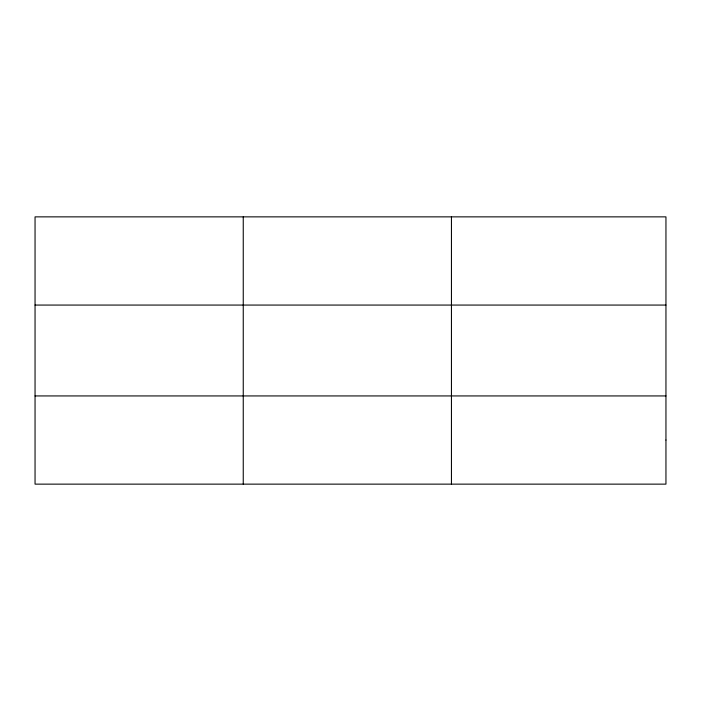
<?xml version="1.0" encoding="UTF-8"?>
<svg xmlns="http://www.w3.org/2000/svg" width="701" height="701" viewBox="0 0 701 701"><rect width="100%" height="100%" fill="white"/><g stroke="black" fill="none" stroke-linecap="round" stroke-linejoin="round"><path stroke-width="1.05" d="M243.247 484.137L243.247 216.863M451.444 484.137L451.444 216.863M35.05 305.066L665.95 305.066M35.05 395.934L665.95 395.934M665.95 440.035L665.95 484.137L35.05 484.137L35.05 216.863L665.95 216.863L665.95 440.035"/></g></svg>
